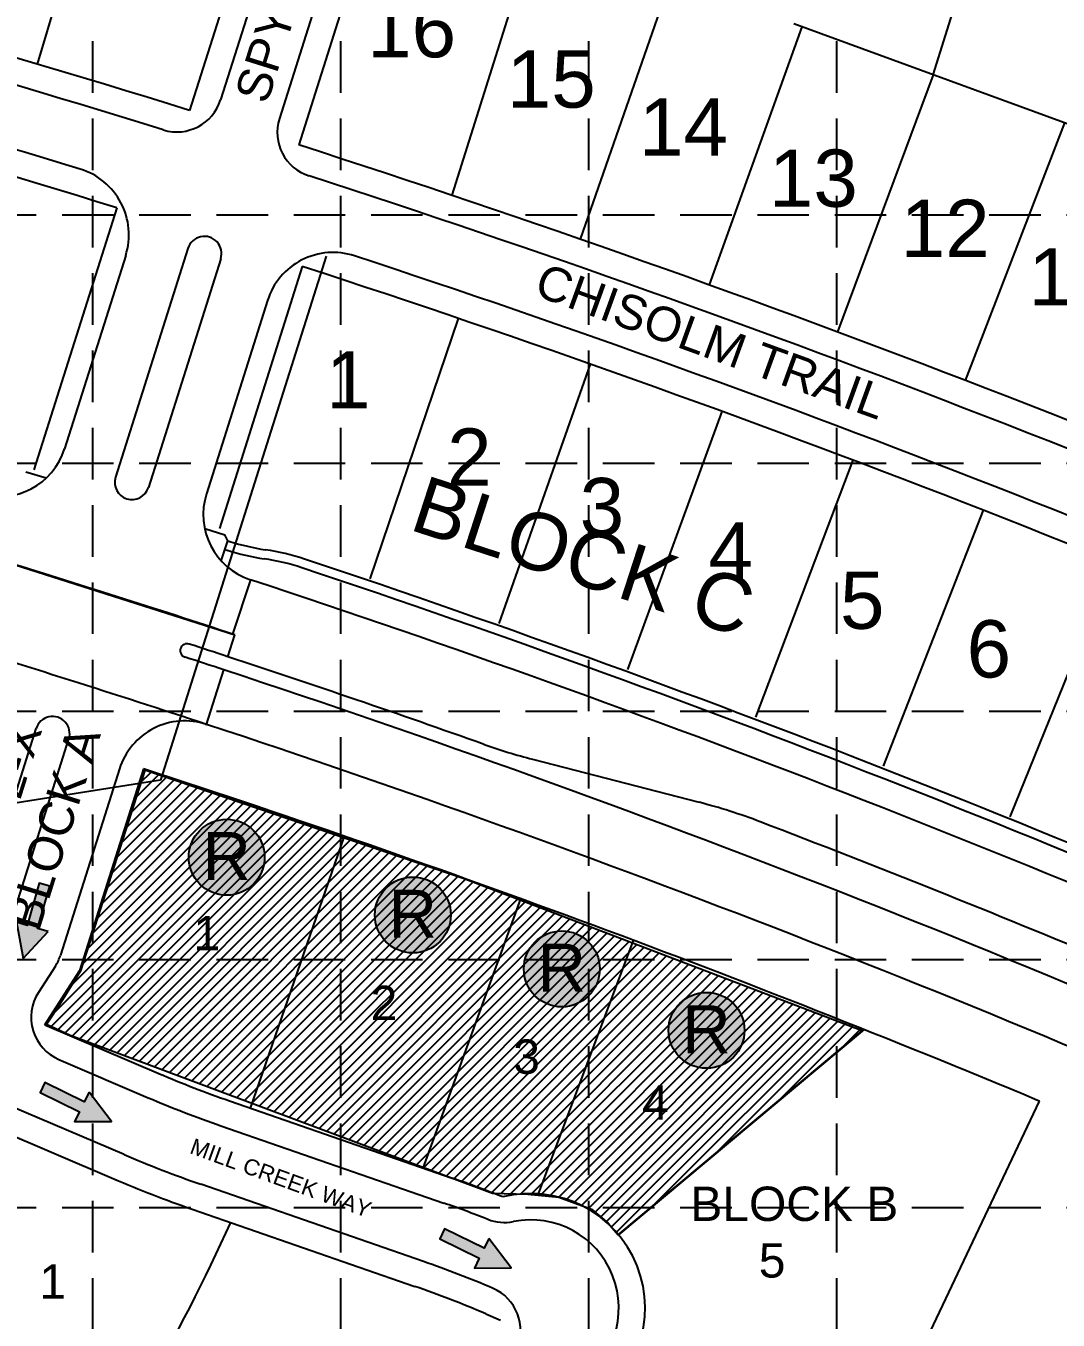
# Model space of a CAD drawing. Header units: feet. Extents: x 5163 to 12107, y -224 to 4120.
# Drawn here: x 9581 to 10032, y 816 to 1381 of the extents above; entities that cross this region are included whole.
import ezdxf
from ezdxf.enums import TextEntityAlignment as Align

# ---------------------------------------------------------------- set-up
doc = ezdxf.new("R2010")
doc.units = ezdxf.units.FT
doc.linetypes.add('HIDDEN', pattern=[0.375, 0.25, -0.125])
for name, color, linetype in [('04017_11 CA$0$3D-LOT', 2, 'Continuous'), ('04017_11 CA$0$3D-PVMT', 4, 'Continuous'), ('04017_11 CA$0$3D-ROW', 3, 'Continuous'), ('04017_11 CA$0$3D-ST_NM', 4, 'Continuous'), ('04017_11 CA$0$EX_SS', 15, 'Continuous'), ('2003004C-A$0$2-LOT', 15, 'Continuous'), ('2003004C-A$0$2-LOTNO', 15, 'Continuous'), ('2003004C-A$0$2-PVMT', 15, 'Continuous'), ('2003004C-A$0$2-ROW', 15, 'Continuous'), ('2003004C-A$0$2-ST_NM', 15, 'Continuous'), ('2003004C-A$0$3D-LOT', 2, 'Continuous'), ('2003004C-A$0$3D-LOT NO', 2, 'Continuous'), ('2003004C-A$0$3D-PVMT', 4, 'Continuous'), ('2003004C-A$0$3D-ROW', 3, 'Continuous'), ('2003004C-A$0$3D-ST_NM', 2, 'Continuous'), ('2003004C-A$0$INFRA_EX_PVMT', 15, 'Continuous'), ('2003004C-A$0$INFRA_EX_SIDEWALK', 15, 'Continuous'), ('2003004C-A$0$INFRA_FUTURE_PVMT_REEDER', 15, 'Continuous'), ('2003004C-A$0$INFRA_FUTURE_SIDEWALK', 15, 'Continuous'), ('2003004C-A$0$INFRA_PROP_PVMT_REEDER', 4, 'Continuous'), ('ARROWS', 7, 'Continuous'), ('BASE', 7, 'Continuous'), ('grid', 254, 'Continuous'), ('ryland lots', 7, 'Continuous'), ('SODDED LOTS', 2, 'Continuous')]:
    doc.layers.add(name, color=color, linetype=linetype)
doc.styles.add('ryland', font='ARIAL.TTF', dxfattribs={"height": 25})
doc.styles.get("Standard").update_dxf_attribs({"font": 'ARIAL.TTF'})

# ---------------------------------------------------------------- blocks, each defined once
blk = doc.blocks.new('RYLAND')
h = blk.add_hatch(color=81)
h.paths.add_polyline_path([(1.164, -1.048, 1), (-1.408, -1.048, 1)])
h.paths.add_polyline_path([(-1.348, -2.228), (1.104, -2.228), (1.104, 0.21), (-1.348, 0.21)], flags=25)
at = {"color": 5}
blk.add_circle((-0.122, -1.048), 1.286, dxfattribs=at)
at = {"layer": 'BASE', "color": 5, "style": 'ryland'}
blk.add_text('R', height=1.625, dxfattribs=at).set_placement((-0.122, -1.821), align=Align.CENTER)
blk = doc.blocks.new('arrow')
blk.add_lwpolyline([(-67.01, -25.36), (-59.33, -25.42), (-59.57, -56.14), (-51.89, -56.2), (-51.65, -25.48), (-43.97, -25.54), (-55.3, -2.41), (-67.01, -25.36)], close=True)
at = {"color": 254}
for points in [[(-43.97, -25.54), (-67.01, -25.36), (-55.3, -2.41), (-67.01, -25.36)], [(-59.57, -56.14), (-51.89, -56.2), (-59.33, -25.42), (-51.65, -25.48)]]:
    blk.add_solid(points, dxfattribs=at)

msp = doc.modelspace()

# ---------------------------------------------------------------- hatches: boundary and pattern name
at = {"layer": 'SODDED LOTS', "linetype": 'Continuous'}
h = msp.add_hatch(dxfattribs=at)
h.set_pattern_fill('ANSI31', color=256, style=0)
h.paths.add_polyline_path([(9946.28, 942.08), (9772.41, 1008.38), (9632.93, 1055.8), (9604.8, 968.25), (9596.27, 954.41), (9590.05, 944.95), (9600.39, 940.12), (9784.8, 871.22), (9800.21, 870.77), (9813.82, 869.41), (9828.1, 864.2), (9835.36, 858.08), (9839.66, 853.03)])

# ---------------------------------------------------------------- linework, layer by layer
at = {"layer": '04017_11 CA$0$3D-LOT', "color": 7, "linetype": 'Continuous'}
for p, q in [((9720.09, 1027.03), (9678.95, 908.38)), ((9754.53, 882.16), (9797.22, 999.71)), ((9804.93, 870.91), (9846.4, 981.57)), ((9947.12, 942.62), (9839.86, 853.07)), ((9932.48, 719.03), (10023.8, 911.33))]:
    msp.add_line(p, q, dxfattribs=at)
for centre, radius, start, end in [((8032.32, -3859.72), 5170, 67.35494, 71.97174), ((8032.32, -3859.72), 5170, 67.34385, 67.35494), ((8895.67, 1207.98), 850, 313.64161, 335.71529)]:
    msp.add_arc(centre, radius, start, end, dxfattribs=at)
at = {"layer": '04017_11 CA$0$3D-PVMT', "color": 7, "linetype": 'Continuous'}
for p, q in [((9621.86, 1056.42), (9596.15, 975.16)), ((9593.9, 970.37), (9586.45, 958.79)), ((9595.4, 929.57), (9634.48, 912.88)), ((9623.87, 888.05), (9574.32, 909.22)), ((9666.2, 900.62), (9763.49, 866.89)), ((9754.64, 841.38), (9657.36, 875.11))]:
    msp.add_line(p, q, dxfattribs=at)
for centre, radius, start, end in [((9650.46, 1047.37), 30, 71.7497, 162.4427), ((9577.08, 981.2), 20, 327.2215, 342.4427), ((9603.26, 947.97), 20, 147.2215, 246.8681), ((9825.6, 1360.27), 486.5, 246.8681, 250.8743), ((9825.6, 1360.27), 513.5, 246.8681, 250.8743), ((9595.24, 381.73), 513.5, 68.5848, 70.8743), ((9790.04, 878.4), 20, 248.5848, 281.283), ((9801.48, 821.03), 38.5, 301.9308, 101.283), ((9595.24, 381.73), 486.5, 67.0244, 70.8743), ((9777.04, 811.35), 20, 335.7717, 66.0974)]:
    msp.add_arc(centre, radius, start, end, dxfattribs=at)
at = {"layer": '04017_11 CA$0$3D-ROW', "color": 7, "linetype": 'Continuous'}
for p, q in [((9559.07, 990.56), (9585.5, 1074.09)), ((9573.37, 986.03), (9599.8, 1069.56)), ((9632.36, 1056.46), (9604.48, 968.33)), ((9589.27, 944.7), (9604.48, 968.33)), ((9589.27, 944.7), (9639, 923.46)), ((9669.97, 911.49), (9767.26, 877.75)), ((9561.81, 902.06), (9619.35, 877.48)), ((9653.59, 864.25), (9750.87, 830.51)), ((9781.85, 818.54), (9788.31, 815.78))]:
    msp.add_line(p, q, dxfattribs=at)
for centre, radius, start, end in [((9592.65, 1071.83), 7.5, 342.4427, 162.4427), ((9825.6, 1360.27), 475, 246.8681, 250.8743), ((9825.6, 1360.27), 525, 246.8681, 250.8743), ((9595.24, 381.73), 525, 68.302, 70.8743), ((9801.48, 821.03), 50, 299.1347, 104.0508), ((9595.24, 381.73), 475, 66.8681, 70.8743)]:
    msp.add_arc(centre, radius, start, end, dxfattribs=at)
at = {"layer": '04017_11 CA$0$EX_SS', "color": 7, "linetype": 'Continuous'}
for p, q in [((9712.09, 1280.27), (9639.74, 1051.47)), ((9639.74, 1051.47), (9410.53, 1015.22))]:
    msp.add_line(p, q, dxfattribs=at)
at = {"layer": '2003004C-A$0$2-LOT', "color": 7, "linetype": 'Continuous'}
for p, q in [((9618.91, 1474.95), (9585.95, 1364.14)), ((9977.27, 1359.44), (10012.58, 1472.05)), ((9801.93, 1417.57), (9767, 1306.85)), ((9861.75, 1398.82), (9823.09, 1287.68)), ((9919.95, 1380.39), (9879.38, 1267.75)), ((10347.96, 1223.96), (9916.44, 1381.67)), ((9977.27, 1359.44), (9935.44, 1247.2)), ((10034.6, 1338.49), (9991.28, 1226.04)), ((9731.37, 1139.45), (9769.98, 1253.06)), ((9787.74, 1119.93), (9827.64, 1233.1)), ((9843.9, 1099.77), (9885.08, 1212.49)), ((9899.83, 1078.99), (9942.28, 1191.23)), ((9955.53, 1057.57), (9999.24, 1169.32)), ((10010.97, 1035.52), (10055.94, 1146.77))]:
    msp.add_line(p, q, dxfattribs=at)
at = {"layer": '2003004C-A$0$2-PVMT', "color": 7, "linetype": 'Continuous'}
for p, q in [((9730.28, 1551.59), (9666.02, 1348.48)), ((9756.08, 1543.61), (9691.76, 1340.33)), ((9651.81, 1283.68), (9620.19, 1183.73)), ((9651.81, 1283.68), (9620.19, 1183.73)), ((9624.6, 1280.55), (9597.9, 1196.17)), ((9624.6, 1280.55), (9597.9, 1196.17)), ((9666.11, 1279.16), (9634.49, 1179.21)), ((9666.11, 1279.16), (9634.49, 1179.21)), ((9686.57, 1260.94), (9659.87, 1176.56)), ((9686.57, 1260.94), (9659.87, 1176.56))]:
    msp.add_line(p, q, dxfattribs=at)
for centre, radius, start, end in [((8032.32, -3859.72), 5438.5, 72.79438, 75.97481), ((8032.32, -3859.72), 5411.5, 73.10818, 75.97481), ((9646.95, 1354.51), 20, 252.7944, 342.4427), ((9710.83, 1334.3), 20, 162.4427, 252.0911), ((9596, 1289.6), 30, 342.4427, 73.1082), ((8032.32, -3859.72), 5438.5, 65.48333, 72.09111), ((9658.96, 1281.42), 7.5, 342.4427, 162.4427), ((9658.96, 1281.42), 7.5, 342.4427, 162.4427), ((9715.17, 1251.89), 30, 71.7773, 162.4427), ((8032.32, -3859.72), 5411.5, 65.48333, 71.7773), ((9627.34, 1181.47), 7.5, 162.4427, 342.4427), ((9627.34, 1181.47), 7.5, 162.4427, 342.4427)]:
    msp.add_arc(centre, radius, start, end, dxfattribs=at)
at = {"layer": '2003004C-A$0$2-ROW', "color": 7, "linetype": 'Continuous'}
for p, q in [((9721.89, 1563.18), (9652.51, 1343.89)), ((9769.6, 1548.23), (9700.18, 1328.8)), ((9620.71, 1301.39), (9584.5, 1186.98)), ((9620.71, 1301.39), (9584.5, 1186.98)), ((9701.75, 1275.75), (9665.55, 1161.34)), ((9701.75, 1275.75), (9665.55, 1161.34))]:
    msp.add_line(p, q, dxfattribs=at)
for radius, start, end in [(5450, 72.70557, 75.97481), (5400, 72.89369, 75.97481), (5450, 65.48333, 72.17992), (5400, 65.48333, 71.9918)]:
    msp.add_arc((8032.32, -3859.72), radius, start, end, dxfattribs=at)
at = {"layer": '2003004C-A$0$3D-LOT', "color": 7, "linetype": 'Continuous'}
for p, q in [((9720.09, 1027.03), (9678.95, 908.38)), ((9754.53, 882.16), (9797.22, 999.71)), ((9804.93, 870.91), (9846.4, 981.57)), ((9947.12, 942.62), (9839.86, 853.07)), ((9932.48, 719.03), (10023.8, 911.33))]:
    msp.add_line(p, q, dxfattribs=at)
for centre, radius, start, end in [((8032.32, -3859.72), 5170, 67.35494, 71.97174), ((8032.32, -3859.72), 5170, 67.34385, 67.35494), ((8895.67, 1207.98), 850, 313.64161, 335.71529)]:
    msp.add_arc(centre, radius, start, end, dxfattribs=at)
at = {"layer": '2003004C-A$0$3D-PVMT', "color": 7, "linetype": 'Continuous'}
for p, q in [((9621.86, 1056.42), (9596.15, 975.16)), ((9593.9, 970.37), (9586.45, 958.79)), ((9595.4, 929.57), (9634.48, 912.88)), ((9623.87, 888.05), (9574.32, 909.22)), ((9666.2, 900.62), (9763.49, 866.89)), ((9754.64, 841.38), (9657.36, 875.11))]:
    msp.add_line(p, q, dxfattribs=at)
for centre, radius, start, end in [((9650.46, 1047.37), 30, 71.7497, 162.4427), ((9577.08, 981.2), 20, 327.2215, 342.4427), ((9603.26, 947.97), 20, 147.2215, 246.8681), ((9825.6, 1360.27), 486.5, 246.8681, 250.8743), ((9825.6, 1360.27), 513.5, 246.8681, 250.8743), ((9595.24, 381.73), 513.5, 68.5848, 70.8743), ((9790.04, 878.4), 20, 248.5848, 281.283), ((9801.48, 821.03), 38.5, 301.9308, 101.283), ((9595.24, 381.73), 486.5, 67.0244, 70.8743), ((9777.04, 811.35), 20, 335.7717, 66.0974)]:
    msp.add_arc(centre, radius, start, end, dxfattribs=at)
at = {"layer": '2003004C-A$0$3D-ROW', "color": 7, "linetype": 'Continuous'}
for p, q in [((9559.07, 990.56), (9585.5, 1074.09)), ((9573.37, 986.03), (9599.8, 1069.56)), ((9632.36, 1056.46), (9604.48, 968.33)), ((9589.27, 944.7), (9604.48, 968.33)), ((9589.27, 944.7), (9639, 923.46)), ((9669.97, 911.49), (9767.26, 877.75)), ((9561.81, 902.06), (9619.35, 877.48)), ((9653.59, 864.25), (9750.87, 830.51)), ((9781.85, 818.54), (9788.31, 815.78))]:
    msp.add_line(p, q, dxfattribs=at)
for centre, radius, start, end in [((9592.65, 1071.83), 7.5, 342.4427, 162.4427), ((9825.6, 1360.27), 475, 246.8681, 250.8743), ((9825.6, 1360.27), 525, 246.8681, 250.8743), ((9595.24, 381.73), 525, 68.302, 70.8743), ((9801.48, 821.03), 50, 299.1347, 104.0508), ((9595.24, 381.73), 475, 66.8681, 70.8743)]:
    msp.add_arc(centre, radius, start, end, dxfattribs=at)
at = {"layer": '2003004C-A$0$INFRA_EX_PVMT', "color": 7, "linetype": 'Continuous'}
for centre, radius, start, end in [((9569.3, 1205.22), 30, 253.1193, 342.4427), ((9688.48, 1167.51), 30, 162.4427, 251.7662), ((8000.85, -3960.41), 5343.49, 71.77196, 72.93121)]:
    msp.add_arc(centre, radius, start, end, dxfattribs=at)
at = {"layer": '2003004C-A$0$INFRA_EX_SIDEWALK', "color": 7, "linetype": 'Continuous'}
for p, q in [((9589.79, 1183.31), (9581, 1186.03)), ((9659.11, 1161.38), (9667.87, 1158.55)), ((9669.16, 1156.04), (9667.87, 1158.55)), ((9666.33, 1147.27), (9669.16, 1156.04))]:
    msp.add_line(p, q, dxfattribs=at)
at = {"layer": '2003004C-A$0$INFRA_FUTURE_PVMT_REEDER', "color": 7, "linetype": 'Continuous'}
for p, q in [((9679.09, 1139.01), (9671.27, 1115.27)), ((9659.51, 1075.97), (9659.86, 1075.86)), ((9802.32, 1060.63), (9875.02, 1041.85))]:
    msp.add_line(p, q, dxfattribs=at)
for centre, radius, start, end in [((8032.32, -3859.72), 5263, 65.75529, 71.76618), ((8032.32, -3859.72), 5228, 70.45659, 71.75325), ((8032.32, -3859.72), 5222, 65.48333, 71.75256), ((8032.32, -3859.72), 5197, 65.75819, 71.74968), ((9864.82, 1302.69), 250, 250.4566, 255.5221), ((9812.52, 799.79), 250, 69.0903, 75.5221), ((8032.32, -3859.72), 5238, 65.48333, 69.0903)]:
    msp.add_arc(centre, radius, start, end, dxfattribs=at)
at = {"layer": '2003004C-A$0$INFRA_FUTURE_SIDEWALK', "color": 7, "linetype": 'Continuous'}
for p, q in [((9669.16, 1156.04), (9670.11, 1155.73)), ((9667.93, 1152.23), (9668.88, 1151.92))]:
    msp.add_line(p, q, dxfattribs=at)
for centre, radius, start, end in [((9699.61, 1247.09), 96, 252.1045, 261.6345), ((9699.61, 1247.09), 100, 252.1045, 261.6345), ((9671.09, 1053.17), 96, 71.553, 81.6345), ((9671.09, 1053.17), 100, 71.553, 81.6345), ((8032.32, -3859.72), 5279, 65.48333, 71.55304), ((8032.32, -3859.72), 5275, 65.48333, 71.55304)]:
    msp.add_arc(centre, radius, start, end, dxfattribs=at)
at = {"layer": '2003004C-A$0$INFRA_PROP_PVMT_REEDER', "color": 7, "linetype": 'Continuous'}
for p, q in [((9569.27, 1147.72), (9672.29, 1114.94)), ((9669.26, 1105.4), (9672.29, 1114.94)), ((9659.86, 1075.86), (9667.44, 1099.69))]:
    msp.add_line(p, q, dxfattribs=at)
for centre, radius, start, end in [((8032.32, -3859.72), 5197, 71.74968, 73.13581), ((9651.44, 1108.09), 3, 162.4427, 251.948), ((9651.44, 1108.09), 3, 71.948, 162.4427), ((8032.32, -3859.72), 5228, 71.75325, 71.94803), ((8032.32, -3859.72), 5222, 71.75256, 71.94803)]:
    msp.add_arc(centre, radius, start, end, dxfattribs=at)
at = {"layer": 'grid', "color": 252, "linetype": 'HIDDEN', "ltscale": 90}
for p, q in [((9610.12, 4006.57), (9610.12, 214.43)), ((9718.45, 4006.57), (9718.45, 214.43)), ((9826.78, 4006.57), (9826.78, 214.43)), ((9935.12, 4006.57), (9935.12, 214.43)), ((5276.78, 1298.24), (11993.45, 1298.24)), ((5276.78, 1189.91), (11993.45, 1189.91)), ((5276.78, 1081.57), (11993.45, 1081.57)), ((5276.78, 973.24), (11993.45, 973.24)), ((5276.78, 864.91), (11993.45, 864.91))]:
    msp.add_line(p, q, dxfattribs=at)
at = {"layer": 'SODDED LOTS', "linetype": 'Continuous'}
msp.add_lwpolyline([(9946.28, 942.08), (9772.41, 1008.38), (9632.93, 1055.8), (9604.8, 968.25), (9596.27, 954.41), (9590.05, 944.95), (9600.39, 940.12), (9784.8, 871.22), (9800.21, 870.77), (9813.82, 869.41), (9828.1, 864.2), (9835.36, 858.08), (9839.66, 853.03)], close=True, dxfattribs=at)

# ---------------------------------------------------------------- block references
at = {"layer": 'ARROWS', "linetype": 'Continuous', "zscale": 0.625}
for p, xscale, yscale, rotation in [((9546.14, 981.42), 0.6249999999937244, 0.6249999999991445, 164.4817589217068), ((9604.73, 870.74), 0.6249999999940505, 0.6249999999989786, 244.2532858271634), ((9779.33, 806.84), 0.6249999999941493, 0.6249999999989768, 244.2532858271446)]:
    msp.add_blockref('arrow', p, dxfattribs=dict(at, xscale=xscale, yscale=yscale, rotation=rotation))
at = {"layer": 'ryland lots', "color": 7, "xscale": 12.89581535786783, "yscale": 12.89581535787056, "zscale": 12.89581535787147}
for p in [(9670.27, 1031.38), (9751.59, 1006.16), (9816.65, 982.62), (9879.87, 955.8)]:
    msp.add_blockref('RYLAND', p, dxfattribs=at)

# ---------------------------------------------------------------- texts
at = {"layer": '04017_11 CA$0$3D-ST_NM', "color": 7, "linetype": 'Continuous', "insert": (9692.35, 877.81), "char_height": 7, "attachment_point": 5, "rotation": 339.9756}
msp.add_mtext('MILL CREEK WAY', dxfattribs=at)
at = {"layer": '2003004C-A$0$2-LOTNO', "color": 7, "linetype": 'Continuous'}
for s, p in [('16', (9749.5, 1367.07)), ('15', (9810.48, 1345.09)), ('14', (9868.24, 1324.2)), ('13', (9924.97, 1301.82)), ('12', (9982.54, 1279.94)), ('11', (10038.32, 1258.74)), ('1', (9721.84, 1213.77)), ('2', (9774.71, 1180.05)), ('3', (9832.62, 1158.44)), ('4', (9888.91, 1139.06)), ('5', (9946.31, 1117.57)), ('6', (10001.63, 1096.33))]:
    msp.add_text(s, height=25, dxfattribs=at).set_placement(p, align=Align.CENTER)
msp.add_text('BLOCK C', height=25, rotation=342.003, dxfattribs=at).set_placement((9747.77, 1161.09))
at = {"layer": '2003004C-A$0$2-ST_NM', "color": 7, "linetype": 'Continuous', "char_height": 15, "attachment_point": 2}
for s, insert, width, rotation in [('SPYGLASS DRIVE', (9699.18, 1437.28), 263.1209, 72.5933), ('CHISOLM TRAIL', (9882.93, 1250.16), 429.17, 340.0685)]:
    msp.add_mtext(s, dxfattribs=dict(at, insert=insert, width=width, rotation=rotation))
at = {"layer": '2003004C-A$0$3D-LOT NO', "color": 7, "linetype": 'Continuous'}
for s, p in [('1', (9660.04, 984.76)), ('2', (9737.39, 954.26)), ('3', (9799.72, 930.8)), ('4', (9855.94, 910.8)), ('5', (9906.95, 841.86)), ('1', (9592.74, 832.63))]:
    msp.add_text(s, height=15, dxfattribs=at).set_placement(p, align=Align.MIDDLE_CENTER)
msp.add_text('BLOCK B', height=15, dxfattribs=at).set_placement((9871.21, 859.06))
at = {"layer": '2003004C-A$0$3D-LOT NO', "color": 7, "linetype": 'Continuous', "insert": (9581.26, 1034.27), "char_height": 15, "attachment_point": 5, "rotation": 72.5663}
msp.add_mtext('LOT 2-X\\PBLOCK A', dxfattribs=at)
at = {"layer": '2003004C-A$0$3D-ST_NM', "color": 7, "linetype": 'Continuous', "insert": (9692.35, 877.81), "char_height": 7, "attachment_point": 5, "rotation": 339.9756}
msp.add_mtext('MILL CREEK WAY', dxfattribs=at)

doc.saveas('drawing.dxf')
